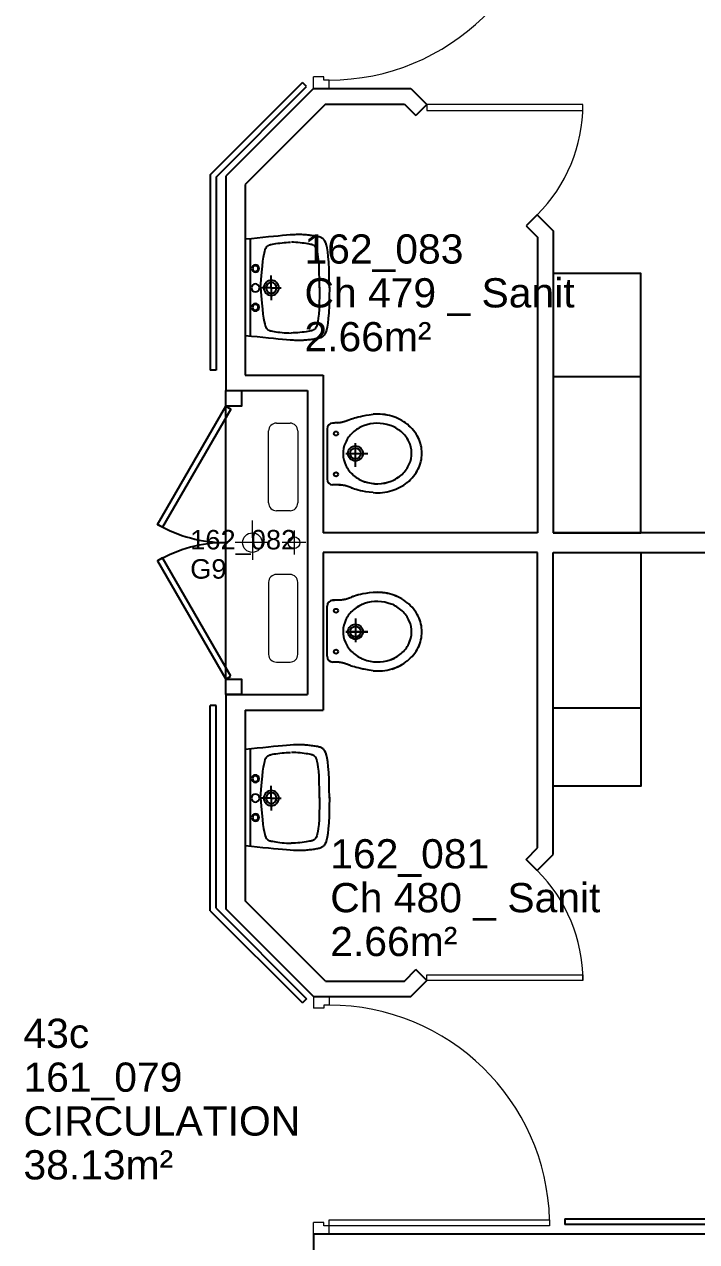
# Model space of a CAD drawing. Header units: metres. Extents: x -8 to 211, y -5 to 116.
# Drawn here: x 160.57 to 164.02, y 78.16 to 84.41 of the extents above; entities that cross this region are included whole.
import ezdxf

# ---------------------------------------------------------------- set-up
doc = ezdxf.new("R2010")
doc.units = ezdxf.units.M
doc.header["$LTSCALE"] = 0.6
doc.header["$MEASUREMENT"] = 0
doc.linetypes.add('CONTINU', pattern=[0])
doc.layers.get('0').update_dxf_attribs({"linetype": 'CONTINUOUS'})
for name, color, linetype in [('006 sanitaire', 5, 'CONTINUOUS'), ('009 main courante', 181, 'CONTINUOUS'), ('A_AGENC', 204, 'CONTINUOUS'), ('A_EQMP', 142, 'CONTINUOUS'), ('A_Etiqu_Gaine', 8, 'CONTINUOUS'), ('A_Etiqu_Gaine_ancien', 8, 'CONTINUOUS'), ('A_Etiqu_Gaine_code', 8, 'CONTINUOUS'), ('A_Etiqu_Local', 8, 'CONTINUOUS'), ('A_Etiqu_Local_ancien', 8, 'CONTINUOUS'), ('A_MUR_CLOIS', 8, 'CONTINU')]:
    doc.layers.add(name, color=color, linetype=linetype)
doc.layers.add('A_PORTE', color=8, linetype='CONTINU', lineweight=0)
doc.layers.add('A_SANI', color=5, linetype='CONTINU', lineweight=0)
doc.styles.add('Attribut', font='arial.ttf')

# ---------------------------------------------------------------- blocks, each defined once
blk = doc.blocks.new('A_Etiqu_Local')
at = {"style": 'Attribut', "flags": 1}
for tag, p in [('CODE_HOPITAL', (-0.4463, 1.632)), ('CODE_SITE', (-0.4463, 1.407)), ('CODE_BATIMENT', (-0.4463, 1.182)), ('CODE_SECTEUR', (-0.4463, 0.957)), ('CODE_ETAGE', (-0.4463, 0.732)), ('NOM_NORMALISE', (-0.4463, -0.843)), ('SECTEUR_ACTIVITE', (-0.4463, -1.068)), ('SOUS_SECTEUR_ACTIVITE', (-0.4463, -1.293)), ('VOLUME', (-0.4463, -1.518)), ('SERVICE', (-0.4463, -1.743)), ('CODE_UG', (-0.4463, -1.968)), ('CODE_UA', (-0.4463, -2.193)), ('CODE_POLE', (-0.4463, -2.418)), ('OCCUPANT_EXTERNE', (-0.4463, -2.643)), ('DISPONIBILITE', (-0.4463, -2.868)), ('ACCES_HANDICAPES', (-0.4463, -3.093)), ('NATURE_SOL', (-0.4463, -3.318)), ('RISQUE_LABORATOIRE', (-0.4463, -3.543)), ('AMIANTE', (-0.4463, -3.768))]:
    blk.add_attdef(tag, p, '', height=0.15, dxfattribs=at)
at = {"layer": 'A_Etiqu_Local', "style": 'Attribut'}
for tag, p in [('CODE_PIECE', (-0.4463, 0.282)), ('NOM_USAGE', (-0.4463, 0.057)), ('SURFACE', (-0.4463, -0.168))]:
    blk.add_attdef(tag, p, '', height=0.15, dxfattribs=at)
at = {"layer": 'A_Etiqu_Local_ancien', "style": 'Attribut'}
blk.add_attdef('CODE_PIECE_ANCIEN', (-0.4463, 0.507), '', height=0.15, dxfattribs=at)
blk = doc.blocks.new('A_Etiqu_Gaine')
at = {"style": 'Attribut', "flags": 1}
for tag, p in [('CODE_HOPITAL', (-0.4323, 0.8651)), ('CODE_SITE', (-0.4323, 0.7151)), ('CODE_BATIMENT', (-0.4323, 0.5651)), ('CODE_SECTEUR', (-0.4323, 0.4151)), ('CODE_ETAGE', (-0.4323, 0.2651)), ('NOM_NORMALISE', (-0.4323, -0.3349)), ('SECTEUR_ACTIVITE', (-0.4323, -0.4849)), ('SOUS_SECTEUR_ACTIVITE', (-0.4323, -0.6349)), ('SURFACE', (-0.4323, -0.7849)), ('CODE_UG', (-0.4323, -0.9349)), ('CODE_POLE', (-0.4323, -1.0849)), ('AMIANTE', (-0.4323, -1.2349))]:
    blk.add_attdef(tag, p, '', height=0.1, dxfattribs=at)
at = {"layer": 'A_Etiqu_Gaine', "style": 'Attribut'}
blk.add_attdef('NOM_USAGE', (-0.4323, -0.1849), '', height=0.1, dxfattribs=at)
at = {"layer": 'A_Etiqu_Gaine_ancien', "style": 'Attribut'}
blk.add_attdef('CODE_PIECE_ANCIEN', (-0.4323, 0.1151), '', height=0.1, dxfattribs=at)
at = {"layer": 'A_Etiqu_Gaine_code', "style": 'Attribut'}
blk.add_attdef('CODE_PIECE', (-0.4323, -0.0349), '', height=0.1, dxfattribs=at)
blk = doc.blocks.new('A$C26E73A60')
at = {"layer": '006 sanitaire', "linetype": 'Continuous'}
for p, q in [((0.0152, 0.4899), (0.0191, 0.5014)), ((0.0191, 0.5014), (0.0233, 0.5101)), ((0.0233, 0.5101), (0.0278, 0.5167)), ((0.0278, 0.5167), (0.0302, 0.5195)), ((0.0302, 0.5195), (0.0327, 0.5219)), ((0.0327, 0.5219), (0.0354, 0.524)), ((0.0354, 0.524), (0.0382, 0.5259)), ((0.0382, 0.5259), (0.0413, 0.5276)), ((0.0413, 0.5276), (0.0447, 0.5291)), ((0.0447, 0.5291), (0.0483, 0.5305)), ((0.0483, 0.5305), (0.0524, 0.5317)), ((0.0524, 0.5317), (0.0568, 0.5328)), ((0.0568, 0.5328), (0.0616, 0.5339)), ((0.0616, 0.5339), (0.067, 0.5349)), ((0.067, 0.5349), (0.0727, 0.5359)), ((0.0727, 0.5359), (0.0787, 0.5369)), ((0.0787, 0.5369), (0.085, 0.5378)), ((0.085, 0.5378), (0.0915, 0.5386)), ((0.0915, 0.5386), (0.098, 0.5395)), ((0.098, 0.5395), (0.1046, 0.5402)), ((0.1046, 0.5402), (0.1111, 0.5409)), ((0.1111, 0.5409), (0.1175, 0.5415)), ((0.1175, 0.5415), (0.1237, 0.5421)), ((0.1237, 0.5421), (0.1296, 0.5425)), ((0.1295, 0.499), (0.14, 0.5003)), ((0.1296, 0.5425), (0.1353, 0.5429)), ((0.1353, 0.5429), (0.1409, 0.5432)), ((0.14, 0.5003), (0.1509, 0.5015)), ((0.1409, 0.5432), (0.1465, 0.5434)), ((0.1465, 0.5434), (0.1522, 0.5435)), ((0.1509, 0.5015), (0.162, 0.5025)), ((0.1522, 0.5435), (0.158, 0.5436)), ((0.158, 0.5436), (0.164, 0.5435)), ((0.162, 0.5025), (0.1731, 0.5033)), ((0.164, 0.5435), (0.1704, 0.5433)), ((0.1704, 0.5433), (0.1772, 0.5431)), ((0.1731, 0.5033), (0.1842, 0.5039)), ((0.1772, 0.5431), (0.1845, 0.5427)), ((0.1842, 0.5039), (0.195, 0.5043)), ((0.1845, 0.5427), (0.2008, 0.5416)), ((0.21, 0.5039), (0.1993, 0.5043)), ((0.2008, 0.5416), (0.2194, 0.5402)), ((0.2211, 0.5033), (0.21, 0.5039)), ((0.2194, 0.5402), (0.2401, 0.5384)), ((0.2322, 0.5025), (0.2211, 0.5033)), ((0.2433, 0.5015), (0.2322, 0.5025)), ((0.2401, 0.5384), (0.2627, 0.5362)), ((0.2542, 0.5003), (0.2433, 0.5015)), ((0.2647, 0.499), (0.2542, 0.5003)), ((0.2627, 0.5362), (0.2872, 0.5339)), ((0.2872, 0.5339), (0.3133, 0.5313)), ((0.3133, 0.5313), (0.341, 0.5285)), ((0.341, 0.5285), (0.37, 0.5256)), ((0.37, 0.5256), (0.4003, 0.5225)), ((0.4003, 0.5225), (0.4317, 0.5194)), ((0.4068, 0.5194), (0.4068, 0.0241)), ((0.4317, 0.5194), (0.4317, 0.0241)), ((0.006, 0.4312), (0.0087, 0.4555)), ((0.0087, 0.4555), (0.0118, 0.4748)), ((0.0118, 0.4748), (0.0152, 0.4899)), ((0.0572, 0.4282), (0.0596, 0.4447)), ((0.0596, 0.4447), (0.0622, 0.4574)), ((0.0622, 0.4574), (0.0652, 0.4671)), ((0.0652, 0.4671), (0.0683, 0.4744)), ((0.0683, 0.4744), (0.0716, 0.4798)), ((0.0716, 0.4798), (0.0733, 0.482)), ((0.0733, 0.482), (0.0751, 0.4839)), ((0.0751, 0.4839), (0.077, 0.4856)), ((0.077, 0.4856), (0.0789, 0.487)), ((0.0789, 0.487), (0.081, 0.4883)), ((0.081, 0.4883), (0.0833, 0.4894)), ((0.0833, 0.4894), (0.0858, 0.4904)), ((0.0858, 0.4904), (0.0885, 0.4913)), ((0.0885, 0.4913), (0.0914, 0.4922)), ((0.0914, 0.4922), (0.0947, 0.493)), ((0.0947, 0.493), (0.102, 0.4946)), ((0.102, 0.4946), (0.1103, 0.4961)), ((0.1103, 0.4961), (0.1196, 0.4976)), ((0.1196, 0.4976), (0.1295, 0.499)), ((0.2747, 0.4976), (0.2647, 0.499)), ((0.2839, 0.4961), (0.2747, 0.4976)), ((0.2922, 0.4946), (0.2839, 0.4961)), ((0.2996, 0.493), (0.2922, 0.4946)), ((0.3028, 0.4922), (0.2996, 0.493)), ((0.3057, 0.4913), (0.3028, 0.4922)), ((0.3084, 0.4904), (0.3057, 0.4913)), ((0.3109, 0.4894), (0.3084, 0.4904)), ((0.3132, 0.4883), (0.3109, 0.4894)), ((0.3153, 0.487), (0.3132, 0.4883)), ((0.3173, 0.4856), (0.3153, 0.487)), ((0.3191, 0.4839), (0.3173, 0.4856)), ((0.3209, 0.482), (0.3191, 0.4839)), ((0.3226, 0.4798), (0.3209, 0.482)), ((0.3259, 0.4744), (0.3226, 0.4798)), ((0.3291, 0.4671), (0.3259, 0.4744)), ((0.3322, 0.4574), (0.3291, 0.4671)), ((0.3353, 0.4447), (0.3322, 0.4574)), ((0.3382, 0.4282), (0.3353, 0.4447)), ((0.002, 0.3648), (0.0038, 0.4012)), ((0.0038, 0.4012), (0.006, 0.4312)), ((0.0521, 0.3508), (0.0534, 0.3819)), ((0.0534, 0.3819), (0.0551, 0.4075)), ((0.0551, 0.4075), (0.0572, 0.4282)), ((0.3412, 0.4075), (0.3382, 0.4282)), ((0.3441, 0.3819), (0.3412, 0.4075)), ((0.347, 0.3508), (0.3441, 0.3819)), ((0, 0.2698), (0.0008, 0.3212)), ((0.0008, 0.3212), (0.002, 0.3648)), ((0.0508, 0.2696), (0.0512, 0.3135)), ((0.0512, 0.3135), (0.0521, 0.3508)), ((0.2982, 0.2698), (0.2982, 0.333)), ((0.3499, 0.3135), (0.347, 0.3508)), ((0.3529, 0.2696), (0.3499, 0.3135)), ((0, 0.2737), (0.0008, 0.2223)), ((0.0508, 0.2729), (0.0512, 0.229)), ((0.2982, 0.2698), (0.2471, 0.2698)), ((0.2982, 0.2698), (0.2982, 0.2066)), ((0.2982, 0.2698), (0.3492, 0.2698)), ((0.3529, 0.2729), (0.3499, 0.229)), ((0.0008, 0.2223), (0.002, 0.1788)), ((0.0512, 0.229), (0.0521, 0.1917)), ((0.0521, 0.1917), (0.0534, 0.1606)), ((0.347, 0.1917), (0.3441, 0.1606)), ((0.3499, 0.229), (0.347, 0.1917)), ((0.002, 0.1788), (0.0038, 0.1423)), ((0.0038, 0.1423), (0.006, 0.1124)), ((0.0534, 0.1606), (0.0551, 0.135)), ((0.0551, 0.135), (0.0572, 0.1143)), ((0.3412, 0.135), (0.3382, 0.1143)), ((0.3441, 0.1606), (0.3412, 0.135)), ((0.006, 0.1124), (0.0087, 0.0881)), ((0.0087, 0.0881), (0.0118, 0.0687)), ((0.0118, 0.0687), (0.0152, 0.0537)), ((0.0572, 0.1143), (0.0596, 0.0979)), ((0.0596, 0.0979), (0.0622, 0.0851)), ((0.0622, 0.0851), (0.0652, 0.0754)), ((0.0652, 0.0754), (0.0683, 0.0681)), ((0.0683, 0.0681), (0.0716, 0.0627)), ((0.0716, 0.0627), (0.0733, 0.0605)), ((0.3226, 0.0627), (0.3209, 0.0605)), ((0.3259, 0.0681), (0.3226, 0.0627)), ((0.3291, 0.0754), (0.3259, 0.0681)), ((0.3322, 0.0851), (0.3291, 0.0754)), ((0.3353, 0.0979), (0.3322, 0.0851)), ((0.3382, 0.1143), (0.3353, 0.0979)), ((0.0152, 0.0537), (0.0191, 0.0422)), ((0.0191, 0.0422), (0.0233, 0.0334)), ((0.0233, 0.0334), (0.0278, 0.0268)), ((0.0278, 0.0268), (0.0302, 0.0241)), ((0.0302, 0.0241), (0.0327, 0.0217)), ((0.0327, 0.0217), (0.0354, 0.0195)), ((0.0354, 0.0195), (0.0382, 0.0176)), ((0.0382, 0.0176), (0.0413, 0.0159)), ((0.0413, 0.0159), (0.0447, 0.0144)), ((0.0447, 0.0144), (0.0483, 0.0131)), ((0.0483, 0.0131), (0.0524, 0.0119)), ((0.0524, 0.0119), (0.0568, 0.0108)), ((0.0568, 0.0108), (0.0616, 0.0097)), ((0.0616, 0.0097), (0.067, 0.0087)), ((0.067, 0.0087), (0.0727, 0.0077)), ((0.0727, 0.0077), (0.0787, 0.0067)), ((0.0733, 0.0605), (0.0751, 0.0586)), ((0.0751, 0.0586), (0.077, 0.0569)), ((0.077, 0.0569), (0.0789, 0.0555)), ((0.0787, 0.0067), (0.085, 0.0058)), ((0.0789, 0.0555), (0.081, 0.0542)), ((0.081, 0.0542), (0.0833, 0.0531)), ((0.0833, 0.0531), (0.0858, 0.0521)), ((0.085, 0.0058), (0.0915, 0.0049)), ((0.0858, 0.0521), (0.0885, 0.0512)), ((0.0885, 0.0512), (0.0914, 0.0503)), ((0.0914, 0.0503), (0.0947, 0.0495)), ((0.0915, 0.0049), (0.098, 0.0041)), ((0.0947, 0.0495), (0.102, 0.0479)), ((0.098, 0.0041), (0.1046, 0.0034)), ((0.102, 0.0479), (0.1103, 0.0464)), ((0.1046, 0.0034), (0.1111, 0.0027)), ((0.1103, 0.0464), (0.1196, 0.0449)), ((0.1111, 0.0027), (0.1175, 0.002)), ((0.1175, 0.002), (0.1237, 0.0015)), ((0.1196, 0.0449), (0.1297, 0.0435)), ((0.1237, 0.0015), (0.1296, 0.001)), ((0.1296, 0.001), (0.1353, 0.0006)), ((0.1297, 0.0435), (0.1403, 0.0422)), ((0.1353, 0.0006), (0.1409, 0.0004)), ((0.1403, 0.0422), (0.1514, 0.041)), ((0.1409, 0.0004), (0.1465, 0.0001)), ((0.1465, 0.0001), (0.1522, 0)), ((0.1514, 0.041), (0.1627, 0.04)), ((0.1522, 0), (0.158, 0)), ((0.158, 0), (0.164, 0.0001)), ((0.1627, 0.04), (0.1743, 0.0392)), ((0.164, 0.0001), (0.1704, 0.0002)), ((0.1704, 0.0002), (0.1772, 0.0005)), ((0.1743, 0.0392), (0.1858, 0.0385)), ((0.1772, 0.0005), (0.1845, 0.0009)), ((0.1845, 0.0009), (0.2008, 0.002)), ((0.1858, 0.0385), (0.1971, 0.0382)), ((0.2085, 0.0385), (0.1971, 0.0382)), ((0.2008, 0.002), (0.2194, 0.0034)), ((0.22, 0.0392), (0.2085, 0.0385)), ((0.2194, 0.0034), (0.2401, 0.0052)), ((0.2315, 0.04), (0.22, 0.0392)), ((0.2429, 0.041), (0.2315, 0.04)), ((0.2401, 0.0052), (0.2627, 0.0073)), ((0.2539, 0.0422), (0.2429, 0.041)), ((0.2646, 0.0435), (0.2539, 0.0422)), ((0.2627, 0.0073), (0.2872, 0.0097)), ((0.2746, 0.0449), (0.2646, 0.0435)), ((0.2839, 0.0464), (0.2746, 0.0449)), ((0.2922, 0.0479), (0.2839, 0.0464)), ((0.2872, 0.0097), (0.3133, 0.0123)), ((0.2996, 0.0495), (0.2922, 0.0479)), ((0.3028, 0.0503), (0.2996, 0.0495)), ((0.3057, 0.0512), (0.3028, 0.0503)), ((0.3084, 0.0521), (0.3057, 0.0512)), ((0.3109, 0.0531), (0.3084, 0.0521)), ((0.3132, 0.0542), (0.3109, 0.0531)), ((0.3153, 0.0555), (0.3132, 0.0542)), ((0.3133, 0.0123), (0.341, 0.0151)), ((0.3173, 0.0569), (0.3153, 0.0555)), ((0.3191, 0.0586), (0.3173, 0.0569)), ((0.3209, 0.0605), (0.3191, 0.0586)), ((0.341, 0.0151), (0.37, 0.018)), ((0.37, 0.018), (0.4003, 0.021)), ((0.4003, 0.021), (0.4317, 0.0241))]:
    blk.add_line(p, q, dxfattribs=at)
for centre, radius in [((0.3797, 0.3693), 0.0189), ((0.3797, 0.3693), 0.0144), ((0.2982, 0.2698), 0.0387), ((0.2982, 0.2698), 0.0274), ((0.3797, 0.2698), 0.0204), ((0.3797, 0.1703), 0.0189), ((0.3797, 0.1703), 0.0144)]:
    blk.add_circle(centre, radius, dxfattribs=at)

msp = doc.modelspace()

# ---------------------------------------------------------------- linework, layer by layer
at = {"layer": '006 sanitaire', "color": 8, "linetype": 'Continuous'}
for p, q in [((162.1514, 82.3605), (162.1482, 82.3604)), ((162.1514, 82.3602), (162.1482, 82.36)), ((162.1561, 82.3605), (162.1514, 82.3605)), ((162.1607, 82.3606), (162.1561, 82.3605)), ((162.1652, 82.3606), (162.1607, 82.3606)), ((162.1696, 82.3607), (162.1652, 82.3606)), ((162.1739, 82.3609), (162.1696, 82.3607)), ((162.1739, 82.3606), (162.1696, 82.3604)), ((162.1781, 82.3609), (162.1739, 82.3606)), ((162.1824, 82.3616), (162.1781, 82.3612)), ((162.1824, 82.3613), (162.1781, 82.3609)), ((162.1867, 82.3622), (162.1824, 82.3616)), ((162.1867, 82.3618), (162.1824, 82.3613)), ((162.191, 82.3625), (162.1867, 82.3618)), ((162.1955, 82.3638), (162.191, 82.3629)), ((162.1977, 82.3643), (162.1955, 82.3638)), ((162.1977, 82.3639), (162.1955, 82.3634)), ((162.2, 82.3649), (162.1977, 82.3643)), ((162.2023, 82.3651), (162.2, 82.3645)), ((162.2045, 82.3661), (162.2023, 82.3654)), ((162.2068, 82.3667), (162.2045, 82.3661)), ((162.2068, 82.3664), (162.2045, 82.3657)), ((162.2091, 82.3674), (162.2068, 82.3667)), ((162.2091, 82.367), (162.2068, 82.3664)), ((162.2113, 82.3681), (162.2091, 82.3674)), ((162.2113, 82.3677), (162.2091, 82.367)), ((162.2136, 82.3688), (162.2113, 82.3681)), ((162.2136, 82.3685), (162.2113, 82.3677)), ((162.2157, 82.3692), (162.2136, 82.3685)), ((162.2179, 82.3699), (162.2157, 82.3692)), ((162.2199, 82.371), (162.2179, 82.3703)), ((162.222, 82.3718), (162.2199, 82.371)), ((162.222, 82.3714), (162.2199, 82.3707)), ((162.224, 82.3721), (162.222, 82.3714)), ((162.2261, 82.3733), (162.224, 82.3725)), ((162.2261, 82.3729), (162.224, 82.3721)), ((162.2282, 82.3737), (162.2261, 82.3729)), ((162.2303, 82.3745), (162.2282, 82.3737)), ((162.2326, 82.3757), (162.2303, 82.3749)), ((162.2326, 82.3753), (162.2303, 82.3745)), ((162.2349, 82.3766), (162.2326, 82.3757)), ((162.2349, 82.3762), (162.2326, 82.3753)), ((162.2373, 82.3775), (162.2349, 82.3766)), ((162.2399, 82.3784), (162.2373, 82.3775)), ((162.2399, 82.3781), (162.2373, 82.3771)), ((162.2457, 82.3805), (162.2399, 82.3784)), ((162.2523, 82.3827), (162.2457, 82.3805)), ((162.2523, 82.3823), (162.2457, 82.3801)), ((162.2599, 82.3851), (162.2523, 82.3827)), ((162.2599, 82.3847), (162.2523, 82.3823)), ((162.2687, 82.3876), (162.2599, 82.3851)), ((162.2788, 82.3902), (162.2687, 82.3876)), ((162.2904, 82.393), (162.2788, 82.3902)), ((162.3038, 82.3958), (162.2904, 82.393)), ((162.3038, 82.3954), (162.2904, 82.3926)), ((162.319, 82.3983), (162.3038, 82.3954)), ((162.3361, 82.4012), (162.319, 82.3983)), ((162.3555, 82.4045), (162.3361, 82.4015)), ((162.1194, 82.3301), (162.1194, 82.0729)), ((162.2652, 82.1355), (162.2652, 82.2576)), ((162.2163, 82.2039), (162.3286, 82.2039)), ((162.1514, 82.0428), (162.1482, 82.0429)), ((162.1561, 82.0428), (162.1514, 82.0428)), ((162.1607, 82.0431), (162.1561, 82.0431)), ((162.1607, 82.0428), (162.1561, 82.0428)), ((162.1652, 82.0427), (162.1607, 82.0428)), ((162.1696, 82.043), (162.1652, 82.0431)), ((162.1739, 82.0429), (162.1696, 82.043)), ((162.1739, 82.0426), (162.1696, 82.0427)), ((162.1781, 82.0428), (162.1739, 82.0429)), ((162.1824, 82.0426), (162.1781, 82.0428)), ((162.1824, 82.0422), (162.1781, 82.0424)), ((162.1867, 82.0423), (162.1824, 82.0426)), ((162.1867, 82.0419), (162.1824, 82.0422)), ((162.191, 82.042), (162.1867, 82.0423)), ((162.1955, 82.0415), (162.191, 82.042)), ((162.1955, 82.0411), (162.191, 82.0416)), ((162.1977, 82.0413), (162.1955, 82.0415)), ((162.1977, 82.0409), (162.1955, 82.0411)), ((162.2, 82.041), (162.1977, 82.0413)), ((162.2023, 82.0403), (162.2, 82.0406)), ((162.2045, 82.04), (162.2023, 82.0403)), ((162.2068, 82.04), (162.2045, 82.0403)), ((162.2091, 82.0396), (162.2068, 82.04)), ((162.2113, 82.0391), (162.2091, 82.0396)), ((162.2113, 82.0388), (162.2091, 82.0392)), ((162.2136, 82.0387), (162.2113, 82.0391)), ((162.2157, 82.0382), (162.2136, 82.0387)), ((162.2179, 82.0377), (162.2157, 82.0382)), ((162.2199, 82.0367), (162.2179, 82.0373)), ((162.222, 82.0365), (162.2199, 82.0371)), ((162.224, 82.0354), (162.222, 82.0361)), ((162.2261, 82.0351), (162.224, 82.0358)), ((162.2261, 82.0347), (162.224, 82.0354)), ((162.2282, 82.034), (162.2261, 82.0347)), ((162.2303, 82.0332), (162.2282, 82.034)), ((162.2326, 82.0327), (162.2303, 82.0335)), ((162.2326, 82.0323), (162.2303, 82.0332)), ((162.2349, 82.0313), (162.2326, 82.0323)), ((162.2373, 82.0307), (162.2349, 82.0317)), ((162.2399, 82.0296), (162.2373, 82.0307)), ((162.2457, 82.0272), (162.2399, 82.0296)), ((162.2523, 82.0245), (162.2457, 82.0272)), ((162.2523, 82.0241), (162.2457, 82.0268)), ((162.2599, 82.0217), (162.2523, 82.0245)), ((162.2687, 82.0187), (162.2599, 82.0217)), ((162.2788, 82.0158), (162.2687, 82.0187)), ((162.2904, 82.0126), (162.2788, 82.0154)), ((162.3038, 82.0099), (162.2904, 82.0126)), ((162.319, 82.0079), (162.3038, 82.0103)), ((162.319, 82.0075), (162.3038, 82.0099)), ((162.3361, 82.0054), (162.319, 82.0075)), ((162.3555, 82.0037), (162.3361, 82.0054)), ((162.2599, 81.4722), (162.2523, 81.4694)), ((162.2599, 81.4718), (162.2523, 81.469)), ((162.2687, 81.4751), (162.2599, 81.4722)), ((162.2687, 81.4748), (162.2599, 81.4718)), ((162.2788, 81.478), (162.2687, 81.4751)), ((162.2788, 81.4777), (162.2687, 81.4748)), ((162.2904, 81.4809), (162.2788, 81.478)), ((162.3038, 81.4836), (162.2904, 81.4809)), ((162.3038, 81.4832), (162.2904, 81.4805)), ((162.319, 81.4856), (162.3038, 81.4832)), ((162.3361, 81.4881), (162.319, 81.486)), ((162.3555, 81.4898), (162.3361, 81.4881)), ((162.1194, 81.1634), (162.1194, 81.4206)), ((162.1514, 81.4507), (162.1482, 81.4506)), ((162.1514, 81.4503), (162.1482, 81.4502)), ((162.1561, 81.4507), (162.1514, 81.4507)), ((162.1561, 81.4503), (162.1514, 81.4503)), ((162.1607, 81.4507), (162.1561, 81.4507)), ((162.1607, 81.4504), (162.1561, 81.4503)), ((162.1652, 81.4508), (162.1607, 81.4507)), ((162.1652, 81.4504), (162.1607, 81.4504)), ((162.1696, 81.4508), (162.1652, 81.4508)), ((162.1696, 81.4504), (162.1652, 81.4504)), ((162.1739, 81.4509), (162.1696, 81.4508)), ((162.1739, 81.4505), (162.1696, 81.4504)), ((162.1781, 81.4507), (162.1739, 81.4505)), ((162.1824, 81.4509), (162.1781, 81.4507)), ((162.1867, 81.4512), (162.1824, 81.4509)), ((162.191, 81.4519), (162.1867, 81.4515)), ((162.191, 81.4515), (162.1867, 81.4512)), ((162.1955, 81.452), (162.191, 81.4515)), ((162.1977, 81.4522), (162.1955, 81.452)), ((162.2, 81.4529), (162.1977, 81.4526)), ((162.2, 81.4525), (162.1977, 81.4522)), ((162.2023, 81.4528), (162.2, 81.4525)), ((162.2045, 81.4535), (162.2023, 81.4532)), ((162.2068, 81.4539), (162.2045, 81.4535)), ((162.2068, 81.4535), (162.2045, 81.4531)), ((162.2091, 81.4543), (162.2068, 81.4539)), ((162.2091, 81.4539), (162.2068, 81.4535)), ((162.2113, 81.4547), (162.2091, 81.4543)), ((162.2136, 81.4552), (162.2113, 81.4547)), ((162.2157, 81.4553), (162.2136, 81.4548)), ((162.2179, 81.4558), (162.2157, 81.4553)), ((162.2199, 81.4568), (162.2179, 81.4562)), ((162.2199, 81.4564), (162.2179, 81.4558)), ((162.222, 81.4574), (162.2199, 81.4568)), ((162.224, 81.458), (162.222, 81.4574)), ((162.2261, 81.4587), (162.224, 81.458)), ((162.2282, 81.4591), (162.2261, 81.4584)), ((162.2303, 81.4599), (162.2282, 81.4591)), ((162.2326, 81.4608), (162.2303, 81.4599)), ((162.2349, 81.4622), (162.2326, 81.4612)), ((162.2373, 81.4632), (162.2349, 81.4622)), ((162.2399, 81.4639), (162.2373, 81.4628)), ((162.2457, 81.4663), (162.2399, 81.4639)), ((162.2523, 81.4694), (162.2457, 81.4667)), ((162.2652, 81.3576), (162.2652, 81.2355)), ((162.2163, 81.2896), (162.3286, 81.2896)), ((162.2163, 81.2892), (162.3286, 81.2892)), ((162.1514, 81.1333), (162.1482, 81.1334)), ((162.1514, 81.133), (162.1482, 81.1331)), ((162.1561, 81.1333), (162.1514, 81.1333)), ((162.1561, 81.133), (162.1514, 81.133)), ((162.1607, 81.1333), (162.1561, 81.1333)), ((162.1607, 81.1329), (162.1561, 81.133)), ((162.1652, 81.1329), (162.1607, 81.1329)), ((162.1696, 81.1327), (162.1652, 81.1329)), ((162.1739, 81.1325), (162.1696, 81.1327)), ((162.1781, 81.1326), (162.1739, 81.1329)), ((162.1781, 81.1323), (162.1739, 81.1325)), ((162.1824, 81.1322), (162.1781, 81.1326)), ((162.1867, 81.1313), (162.1824, 81.1318)), ((162.191, 81.131), (162.1867, 81.1317)), ((162.1955, 81.1301), (162.191, 81.131)), ((162.1955, 81.1297), (162.191, 81.1306)), ((162.1977, 81.1292), (162.1955, 81.1297)), ((162.2, 81.129), (162.1977, 81.1296)), ((162.2, 81.1286), (162.1977, 81.1292)), ((162.2023, 81.1284), (162.2, 81.129)), ((162.2045, 81.1278), (162.2023, 81.1284)), ((162.2045, 81.1274), (162.2023, 81.128)), ((162.2068, 81.1271), (162.2045, 81.1278)), ((162.2091, 81.1261), (162.2068, 81.1267)), ((162.2113, 81.1254), (162.2091, 81.1261)), ((162.2136, 81.125), (162.2113, 81.1257)), ((162.2157, 81.1243), (162.2136, 81.125)), ((162.2157, 81.1239), (162.2136, 81.1246)), ((162.2179, 81.1236), (162.2157, 81.1243)), ((162.2179, 81.1232), (162.2157, 81.1239)), ((162.2199, 81.1228), (162.2179, 81.1236)), ((162.2199, 81.1225), (162.2179, 81.1232)), ((162.222, 81.1221), (162.2199, 81.1228)), ((162.224, 81.121), (162.222, 81.1217)), ((162.2261, 81.1202), (162.224, 81.121)), ((162.2282, 81.1198), (162.2261, 81.1206)), ((162.2282, 81.1194), (162.2261, 81.1202)), ((162.2303, 81.1186), (162.2282, 81.1194)), ((162.2326, 81.1178), (162.2303, 81.1186)), ((162.2349, 81.1169), (162.2326, 81.1178)), ((162.2373, 81.1164), (162.2349, 81.1173)), ((162.2373, 81.116), (162.2349, 81.1169)), ((162.2399, 81.1154), (162.2373, 81.1164)), ((162.2457, 81.113), (162.2399, 81.1151)), ((162.2523, 81.1108), (162.2457, 81.113)), ((162.2599, 81.1084), (162.2523, 81.1108)), ((162.2687, 81.1063), (162.2599, 81.1088)), ((162.2687, 81.1059), (162.2599, 81.1084)), ((162.2788, 81.1036), (162.2687, 81.1063)), ((162.2788, 81.1033), (162.2687, 81.1059)), ((162.2904, 81.1009), (162.2788, 81.1036)), ((162.3038, 81.0977), (162.2904, 81.1005)), ((162.319, 81.0952), (162.3038, 81.0981)), ((162.319, 81.0948), (162.3038, 81.0977)), ((162.3361, 81.0919), (162.319, 81.0948)), ((162.3555, 81.089), (162.3361, 81.0919))]:
    msp.add_line(p, q, dxfattribs=at)
for centre, radius in [((162.1655, 82.3068), 0.0105), ((162.1655, 82.3064), 0.0105), ((162.2652, 82.2043), 0.0383), ((162.2652, 82.2043), 0.0276), ((162.1655, 82.0969), 0.0105), ((162.1655, 82.0965), 0.0105), ((162.1655, 81.397), 0.0105), ((162.2652, 81.2896), 0.0383), ((162.2652, 81.2892), 0.0383), ((162.2652, 81.2896), 0.0276), ((162.2652, 81.2892), 0.0276), ((162.1655, 81.187), 0.0105)]:
    msp.add_circle(centre, radius, dxfattribs=at)
for centre, radius, start, end in [((162.1494, 82.3301), 0.03, 92.1835, 180.00001), ((162.3702, 82.182), 0.1761, 111.2818, 132.63944), ((162.3784, 82.1606), 0.1986, 71.08941, 111.2684), ((162.3787, 82.1466), 0.2596, 73.7799, 94.98099), ((162.3787, 82.1462), 0.2596, 73.7799, 94.98099), ((162.3857, 82.1819), 0.1761, 49.73246, 71.09011), ((162.3864, 82.1727), 0.232, 51.3375, 73.77953), ((162.4021, 82.1927), 0.2069, 26.62296, 51.33762), ((162.4021, 82.1923), 0.2069, 26.62296, 51.33762), ((162.358, 82.1948), 0.1581, 132.63973, 156.06195), ((162.3973, 82.196), 0.1581, 26.30915, 49.73137), ((162.4273, 82.2049), 0.1787, 359.99999, 26.62297), ((162.3393, 82.2035), 0.1377, 156.0615, 206.3221), ((162.4156, 82.2047), 0.1377, 336.0615, 26.28815), ((162.4264, 82.2049), 0.1796, 333.48107, 359.99958), ((162.3576, 82.2125), 0.1581, 206.30986, 229.73207), ((162.3576, 82.2122), 0.1581, 206.30986, 229.73207), ((162.3848, 82.2266), 0.1761, 291.2818, 312.63944), ((162.3848, 82.2262), 0.1761, 291.2818, 312.63944), ((162.397, 82.2133), 0.1581, 312.63973, 336.06195), ((162.3994, 82.2188), 0.2098, 308.97884, 333.48144), ((162.3994, 82.2184), 0.2098, 308.97884, 333.48144), ((162.1494, 82.0729), 0.03, 180.00001, 267.81647), ((162.3693, 82.2259), 0.1761, 229.73246, 251.09011), ((162.3766, 82.2476), 0.1986, 251.08941, 291.29174), ((162.3766, 82.2472), 0.1986, 251.08941, 291.29174), ((162.3836, 82.2383), 0.2348, 286.69913, 308.97816), ((162.3764, 82.2623), 0.26, 265.53716, 286.69985), ((162.3764, 81.2315), 0.26, 73.30074, 94.46343), ((162.3764, 81.2311), 0.26, 73.30074, 94.46343), ((162.3836, 81.2556), 0.2348, 51.02128, 73.30031), ((162.3836, 81.2552), 0.2348, 51.02128, 73.30031), ((162.1494, 81.4206), 0.03, 92.18352, 180.00001), ((162.1494, 81.4202), 0.03, 92.18352, 180.00001), ((162.3693, 81.2676), 0.1761, 108.91066, 130.2683), ((162.3693, 81.2672), 0.1761, 108.91066, 130.2683), ((162.3766, 81.2459), 0.1986, 68.71824, 108.91928), ((162.3848, 81.2673), 0.1761, 47.36056, 68.7182), ((162.3994, 81.2747), 0.2098, 26.51896, 51.02157), ((162.3393, 81.2904), 0.1377, 153.69118, 203.91568), ((162.3576, 81.2813), 0.1581, 130.26738, 153.68959), ((162.397, 81.2805), 0.1581, 23.93805, 47.36027), ((162.397, 81.2801), 0.1581, 23.93805, 47.36027), ((162.4264, 81.2885), 0.1796, 0.00042, 26.51893), ((162.4264, 81.2882), 0.1796, 0.00042, 26.51893), ((162.4156, 81.2888), 0.1377, 333.69002, 23.93902), ((162.4156, 81.2884), 0.1377, 333.69002, 23.93902), ((162.4273, 81.2885), 0.1787, 333.37703, 0.00001), ((162.4273, 81.2882), 0.1787, 333.37703, 0.00001), ((162.358, 81.2986), 0.1581, 203.93857, 227.36079), ((162.358, 81.2983), 0.1581, 203.93857, 227.36079), ((162.3973, 81.2978), 0.1581, 310.26863, 333.69085), ((162.3973, 81.2975), 0.1581, 310.26863, 333.69085), ((162.1494, 81.1631), 0.03, 180.00001, 267.81647), ((162.3702, 81.3119), 0.1761, 227.35982, 248.71746), ((162.3857, 81.3116), 0.1761, 288.91066, 310.2683), ((162.3857, 81.3112), 0.1761, 288.91066, 310.2683), ((162.4021, 81.3012), 0.2069, 308.66238, 333.37704), ((162.3784, 81.3329), 0.1986, 248.71824, 288.88532), ((162.3787, 81.3473), 0.2596, 265.01961, 286.2207), ((162.3864, 81.3208), 0.232, 286.22047, 308.6625), ((162.3864, 81.3204), 0.232, 286.22047, 308.6625)]:
    msp.add_arc(centre, radius, start, end, dxfattribs=at)
at = {"layer": '009 main courante', "color": 8}
for p, q in [((161.5199, 83.6346), (161.9933, 84.108)), ((162.0145, 84.0868), (161.9933, 84.108)), ((161.5499, 83.6222), (162.0145, 84.0868)), ((161.5199, 83.6346), (161.5199, 82.6312)), ((161.5499, 83.6222), (161.5499, 82.6312)), ((161.5499, 82.6313), (161.5199, 82.6312)), ((161.5499, 80.9107), (161.5199, 80.9107)), ((161.5199, 79.8573), (161.5199, 80.9107)), ((161.5499, 79.8697), (161.5499, 80.9107)), ((161.5199, 79.8573), (161.9933, 79.3839)), ((161.5499, 79.8697), (162.0145, 79.4051)), ((162.0145, 79.4051), (161.9933, 79.3839))]:
    msp.add_line(p, q, dxfattribs=at)
at = {"layer": '009 main courante', "color": 8, "linetype": 'Continuous'}
msp.add_line((163.3399, 78.2764), (163.3399, 78.2464), dxfattribs=at)
msp.add_lwpolyline([(163.3399, 78.2764), (166.2848, 78.2764), (166.2848, 78.2464), (163.3399, 78.2464)], dxfattribs=at)
at = {"layer": 'A_AGENC', "color": 8, "linetype": 'Continuous'}
for points in [[(161.5999, 82.5265), (161.6799, 82.5265), (161.6799, 82.4465), (161.5999, 82.4465)], [(161.5999, 81.0465), (161.6799, 81.0465), (161.6799, 80.9665), (161.5999, 80.9665), (161.5999, 82.5265)]]:
    msp.add_lwpolyline(points, dxfattribs=at)
for points in [[(161.6258, 82.4315), (161.2758, 81.8252), (161.2499, 81.8402), (161.5999, 82.4465)], [(161.6258, 81.0615), (161.2758, 81.6677), (161.2499, 81.6527), (161.5999, 81.0465)]]:
    msp.add_lwpolyline(points, close=True, dxfattribs=at)
for centre, start, end in [((161.5999, 82.4465), 240.00001, 270), ((161.5999, 81.0465), 90, 120)]:
    msp.add_arc(centre, 0.7, start, end, dxfattribs=at)
at = {"layer": 'A_EQMP', "color": 8, "linetype": 'Continuous'}
for p, q in [((163.7299, 82.5966), (163.2799, 82.5966)), ((163.7299, 80.8965), (163.2799, 80.8965))]:
    msp.add_line(p, q, dxfattribs=at)
for points in [[(163.2799, 81.7966), (163.7299, 81.7966), (163.7299, 83.127), (163.2799, 83.127)], [(163.2799, 81.6965), (163.7299, 81.6965), (163.7299, 80.4965), (163.2799, 80.4965)]]:
    msp.add_lwpolyline(points, close=True, dxfattribs=at)
at = {"layer": 'A_MUR_CLOIS', "color": 8, "linetype": 'Continuous'}
for p, q in [((162.0499, 84.0768), (161.5999, 83.6268)), ((162.0499, 84.0768), (162.5499, 84.0768)), ((162.5499, 84.0768), (162.632, 83.9946)), ((162.1113, 83.9968), (161.6999, 83.5854)), ((162.1113, 83.9968), (162.5167, 83.9968)), ((162.5167, 83.9968), (162.5754, 83.9381)), ((162.632, 83.9946), (162.5754, 83.9381)), ((161.5999, 83.6268), (161.5999, 82.5265)), ((161.6999, 83.5854), (161.6999, 82.6065)), ((163.1977, 83.429), (163.1411, 83.3724)), ((163.1977, 83.429), (163.2799, 83.3468)), ((163.1411, 83.3724), (163.1999, 83.3137)), ((163.2799, 83.3468), (163.2799, 81.7965)), ((163.1999, 83.3137), (163.1999, 81.7965)), ((161.6999, 82.6065), (162.0994, 82.6065)), ((162.0994, 82.6065), (162.0994, 81.7965)), ((161.5999, 82.5265), (162.0194, 82.5265)), ((162.0194, 82.5265), (162.0194, 80.9665)), ((163.1999, 81.7965), (162.0994, 81.7965)), ((166.9998, 81.7965), (163.2799, 81.7965)), ((163.1999, 81.6965), (162.0994, 81.6965)), ((162.0994, 81.6965), (162.0994, 80.8865)), ((163.1999, 80.1794), (163.1999, 81.6965)), ((163.2799, 80.1463), (163.2799, 81.6965)), ((163.2799, 81.6965), (166.9998, 81.6965)), ((161.5999, 80.9665), (161.5999, 79.8663)), ((161.5999, 80.9665), (162.0194, 80.9665)), ((161.6999, 80.8865), (161.6999, 79.9077)), ((161.6999, 80.8865), (162.0994, 80.8865)), ((163.1411, 80.1207), (163.1999, 80.1794)), ((163.1977, 80.0641), (163.1411, 80.1207)), ((163.1977, 80.0641), (163.2799, 80.1463)), ((162.0499, 79.4163), (161.5999, 79.8663)), ((162.1113, 79.4963), (161.6999, 79.9077)), ((162.5167, 79.4963), (162.5754, 79.555)), ((162.632, 79.4984), (162.5754, 79.555)), ((162.1113, 79.4963), (162.5167, 79.4963)), ((162.5499, 79.4163), (162.632, 79.4984)), ((162.0499, 79.4163), (162.5499, 79.4163)), ((166.3748, 78.1965), (162.0499, 78.1965)), ((162.0499, 78.1965), (162.0499, 78.0965))]:
    msp.add_line(p, q, dxfattribs=at)
at = {"layer": 'A_PORTE', "color": 8, "linetype": 'Continuous'}
for p, q in [((162.1021, 84.1367), (162.0499, 84.1367)), ((162.0499, 84.0768), (162.0499, 84.1367)), ((162.1021, 84.1207), (162.1021, 84.1367)), ((162.1299, 84.1207), (162.1021, 84.1207)), ((162.1299, 84.0768), (162.1299, 84.1207)), ((162.0499, 84.0768), (162.1299, 84.0768)), ((163.432, 83.9946), (162.632, 83.9946)), ((162.632, 83.9946), (162.632, 83.9646)), ((163.432, 83.9646), (163.432, 83.9946)), ((162.632, 83.9646), (163.432, 83.9646)), ((162.632, 79.5284), (163.432, 79.5284)), ((162.632, 79.4984), (162.632, 79.5284)), ((163.432, 79.4984), (162.632, 79.4984)), ((163.432, 79.5284), (163.432, 79.4984)), ((162.0499, 79.4163), (162.1299, 79.4163)), ((162.0499, 79.4163), (162.0499, 79.3564)), ((162.1299, 79.4163), (162.1299, 79.3724)), ((162.1021, 79.3564), (162.0499, 79.3564)), ((162.1299, 79.3724), (162.1021, 79.3724)), ((162.1021, 79.3724), (162.1021, 79.3564)), ((162.1021, 78.2564), (162.0499, 78.2564)), ((162.0499, 78.1965), (162.0499, 78.2564)), ((162.1021, 78.2404), (162.1021, 78.2564)), ((163.2615, 78.2404), (162.1021, 78.2404)), ((162.1299, 78.2704), (163.2615, 78.2704)), ((162.1299, 78.1965), (162.1299, 78.2704)), ((163.2615, 78.2704), (163.2615, 78.2404)), ((162.0499, 78.1965), (162.1299, 78.1965))]:
    msp.add_line(p, q, dxfattribs=at)
for centre, radius, start, end in [((162.1299, 85.2527), 1.132, 270, 358.48138), ((162.632, 83.9946), 0.8, 314.99999, 0), ((162.632, 79.4984), 0.8, 0, 45.00001), ((162.1299, 78.2404), 1.132, 1.51862, 90)]:
    msp.add_arc(centre, radius, start, end, dxfattribs=at)
at = {"layer": 'A_SANI', "color": 8, "linetype": 'Continuous'}
for p, q in [((161.8594, 82.36), (161.9294, 82.36)), ((161.8194, 81.95), (161.8194, 82.32)), ((161.9694, 82.32), (161.9694, 81.95)), ((161.9294, 81.91), (161.8594, 81.91)), ((161.7361, 81.7716), (161.7361, 81.8595)), ((161.9499, 81.808), (161.9499, 81.6851)), ((161.8239, 81.7466), (161.6482, 81.7466)), ((161.7361, 81.7466), (161.7361, 81.6587)), ((162.0113, 81.7466), (161.8884, 81.7466)), ((161.8194, 81.5431), (161.8194, 81.1731)), ((161.9294, 81.5831), (161.8594, 81.5831)), ((161.9694, 81.1731), (161.9694, 81.5431)), ((161.8594, 81.1331), (161.9294, 81.1331))]:
    msp.add_line(p, q, dxfattribs=at)
for centre, radius in [((161.7361, 81.7466), 0.05), ((161.9499, 81.7466), 0.03)]:
    msp.add_circle(centre, radius, dxfattribs=at)
for centre, start, end in [((161.8594, 82.32), 89.99996, 180.00004), ((161.9294, 82.32), 359.99924, 89.99933), ((161.8594, 81.95), 179.99924, 269.99933), ((161.9294, 81.95), 269.99924, 359.99933), ((161.8594, 81.5431), 90.00067, 180.00076), ((161.9294, 81.5431), 0.00067, 90.00076), ((161.8594, 81.1731), 180.00006, 269.99994), ((161.9294, 81.1731), 270.00067, 0.00076)]:
    msp.add_arc(centre, 0.04, start, end, dxfattribs=at)

# ---------------------------------------------------------------- block references
at = {"layer": 'A_Etiqu_Gaine', "color": 8}
msp.add_blockref('A_Etiqu_Gaine', (161.8496, 81.7465), dxfattribs=at).add_auto_attribs({'CODE_PIECE': '162_082', 'NOM_USAGE': 'G9'})
at = {"layer": 'A_Etiqu_Local', "color": 8}
ref = msp.add_blockref('A_Etiqu_Local', (162.4499, 82.8966), dxfattribs=at)
ref.add_attrib('CODE_PIECE', '162_083', (162.0035, 83.1786), dxfattribs={"height": 0.15, "style": 'Attribut'})
ref.add_attrib('NOM_USAGE', 'Ch 479 _ Sanit', (162.0035, 82.9536), dxfattribs={"height": 0.15, "style": 'Attribut'})
ref.add_attrib('SURFACE', '2.66m²', (162.0035, 82.7286), dxfattribs={"height": 0.15, "style": 'Attribut'})
ref = msp.add_blockref('A_Etiqu_Local', (162.5822, 79.7925), dxfattribs=at)
ref.add_attrib('CODE_PIECE', '162_081', (162.1359, 80.0745), dxfattribs={"height": 0.15, "style": 'Attribut'})
ref.add_attrib('NOM_USAGE', 'Ch 480 _ Sanit', (162.1359, 79.8495), dxfattribs={"height": 0.15, "style": 'Attribut'})
ref.add_attrib('SURFACE', '2.66m²', (162.1359, 79.6245), dxfattribs={"height": 0.15, "style": 'Attribut'})
ref = msp.add_blockref('A_Etiqu_Local', (161.0079, 78.6462), dxfattribs=at)
ref.add_attrib('CODE_PIECE', '161_079', (160.5616, 78.9282), dxfattribs={"height": 0.15, "style": 'Attribut'})
ref.add_attrib('CODE_PIECE_ANCIEN', '43c', (160.5616, 79.1532), dxfattribs={"layer": 'A_Etiqu_Local_ancien', "height": 0.15, "style": 'Attribut'})
ref.add_attrib('NOM_USAGE', 'CIRCULATION', (160.5616, 78.7032), dxfattribs={"height": 0.15, "style": 'Attribut'})
ref.add_attrib('SURFACE', '38.13m²', (160.5616, 78.4782), dxfattribs={"height": 0.15, "style": 'Attribut'})
at = {"layer": 'A_SANI', "color": 8, "xscale": -1}
for p in [(162.1316, 82.784), (162.1316, 80.1656)]:
    msp.add_blockref('A$C26E73A60', p, dxfattribs=at)

doc.saveas('drawing.dxf')
